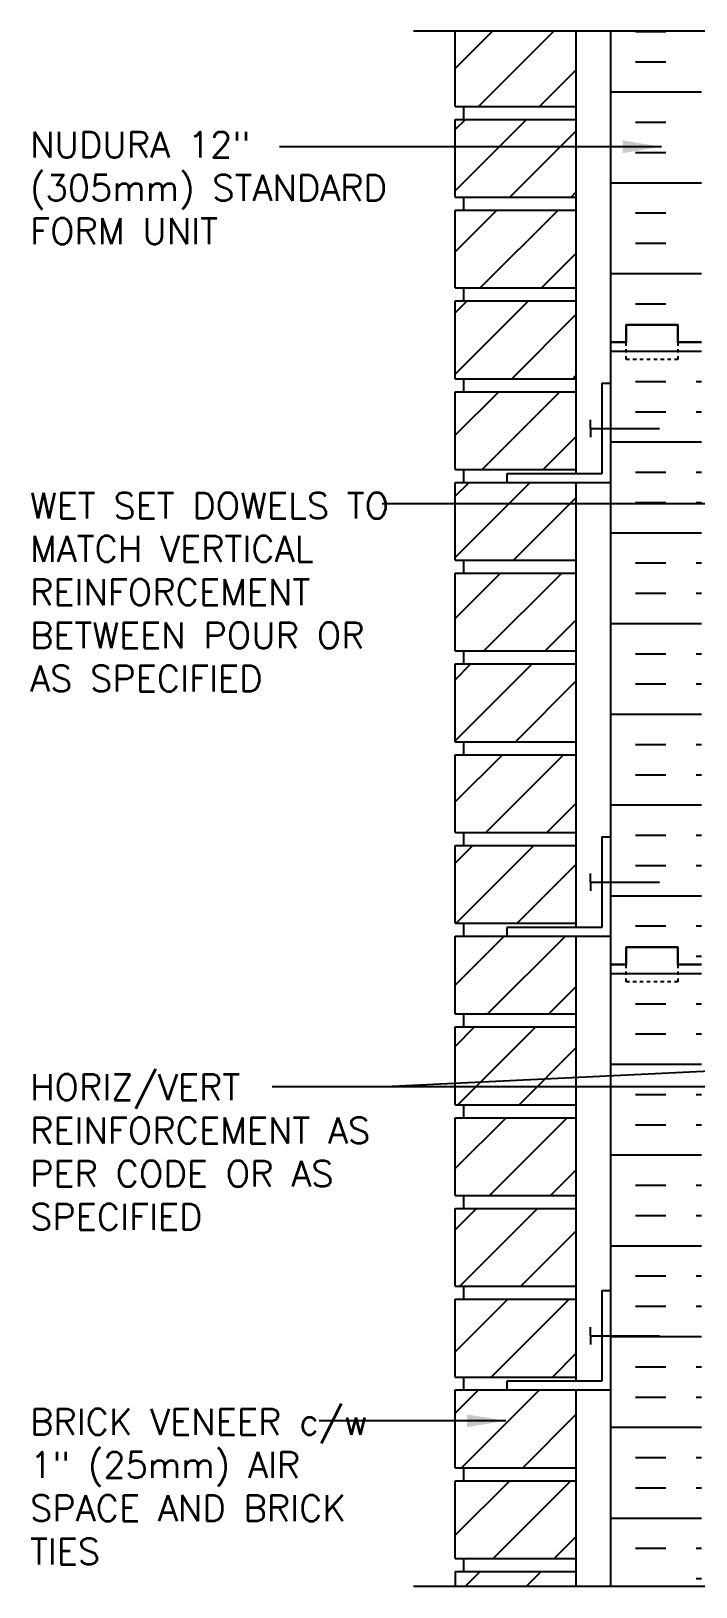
# Model space of a CAD drawing. Header units: inches. Extents: x 254.4 to 312, y 112.9 to 189.8.
# Drawn here: x 254.39 to 273.62, y 143.81 to 188.81 of the extents above; entities that cross this region are included whole.
import ezdxf

# ---------------------------------------------------------------- set-up
doc = ezdxf.new("R2010")
doc.units = ezdxf.units.IN
doc.header["$LTSCALE"] = 0.5
doc.header["$MEASUREMENT"] = 0
doc.linetypes.add('DASHED2', pattern=[0.375, 0.25, -0.125])
for name, color, linetype in [('HATCH', 12, 'Continuous'), ('line25', 2, 'Continuous'), ('LINE50', 5, 'Continuous'), ('LINE9', 9, 'Continuous'), ('TEXT', 4, 'Continuous')]:
    doc.layers.add(name, color=color, linetype=linetype)
doc.styles.add('DIM', font='romans.shx', dxfattribs={"width": 0.7})
doc.styles.add('ROMANS', font='romans.shx', dxfattribs={"height": 0.75})
doc.dimstyles.new('ext_12', dxfattribs={"dimscale": 12, "dimtxt": 0.09375, "dimasz": 0.09375, "dimexe": 0.09375, "dimexo": 0.0625, "dimgap": 0.0625, "dimtad": 1, "dimdec": 1, "dimzin": 3, "dimdsep": 46, "dimlunit": 4, "dimtxsty": 'DIM', "dimcen": 0.09, "dimdle": 0.09375, "dimclrt": 4, "dimadec": 0, "dimazin": 0, "dimtfac": 1, "dimtdec": 1, "dimtmove": 2, "dimatfit": 3, "dimfxl": 1, "dimfrac": 2, "dimtolj": 1, "dimtzin": 0, "dimarcsym": 0})

msp = doc.modelspace()

# ---------------------------------------------------------------- hatches: boundary and pattern name
at = {"layer": 'HATCH'}
h = msp.add_hatch(dxfattribs=at)
h.set_pattern_fill('ANSI31', color=256, scale=10, style=0)
h.set_pattern_definition([(45, (281.2196, 179.3134), (-0.883883, 0.883883), [])])
h.paths.add_polyline_path([(270.157, 188.813), (266.657, 188.813), (266.657, 186.634), (270.157, 186.634)])
h.paths.add_polyline_path([(270.157, 186.259), (266.657, 186.259), (266.657, 184.009), (270.157, 184.009)])
h.paths.add_polyline_path([(270.157, 183.634), (266.657, 183.634), (266.657, 181.384), (270.157, 181.384)])
h.paths.add_polyline_path([(270.157, 181.009), (266.657, 181.009), (266.657, 178.759), (270.157, 178.759)])
h.paths.add_polyline_path([(270.157, 178.384), (266.657, 178.384), (266.657, 176.134), (270.157, 176.134)])
h.paths.add_polyline_path([(270.157, 175.759), (268.147, 175.759), (266.657, 175.759), (266.657, 173.509), (270.157, 173.509)])
h.paths.add_polyline_path([(270.157, 173.134), (266.657, 173.134), (266.657, 170.884), (270.157, 170.884)])
h.paths.add_polyline_path([(270.157, 170.509), (266.657, 170.509), (266.657, 168.259), (270.157, 168.259)])
h.paths.add_polyline_path([(270.157, 167.884), (266.657, 167.884), (266.657, 165.634), (270.157, 165.634)])
h.paths.add_polyline_path([(270.157, 165.259), (266.657, 165.259), (266.657, 163.009), (270.157, 163.009)])
h.paths.add_polyline_path([(270.157, 162.634), (268.147, 162.634), (266.657, 162.634), (266.657, 160.384), (270.157, 160.384)])
h.paths.add_polyline_path([(270.157, 160.009), (266.657, 160.009), (266.657, 157.759), (270.157, 157.759)])
h.paths.add_polyline_path([(270.157, 157.384), (266.657, 157.384), (266.657, 155.134), (270.157, 155.134)])
h.paths.add_polyline_path([(270.157, 154.759), (266.657, 154.759), (266.657, 152.509), (270.157, 152.509)])
h.paths.add_polyline_path([(270.157, 152.134), (266.657, 152.134), (266.657, 149.884), (270.157, 149.884)])
h.paths.add_polyline_path([(270.157, 149.509), (266.657, 149.509), (266.657, 147.259), (270.157, 147.259)])
h.paths.add_polyline_path([(270.157, 146.884), (266.657, 146.884), (266.657, 144.634), (270.157, 144.634)])
h.paths.add_polyline_path([(270.157, 144.259), (266.657, 144.259), (266.657, 143.823), (270.157, 143.823)])
h = msp.add_hatch(dxfattribs=at)
h.set_pattern_fill('INSUL', color=256, scale=7, style=0)
h.set_pattern_definition([(0, (-2652.3795, -235.1961), (0, 2.625), []), (0, (-2652.3795, -234.3211), (0, 2.625), [0.875, -0.875]), (0, (-2652.3795, -233.4461), (0, 2.625), [0.875, -0.875])])
h.paths.add_polyline_path([(271.157, 161.813), (271.595, 161.813), (271.595, 162.313), (273.095, 162.313), (273.095, 161.813), (273.782, 161.813), (273.782, 179.813), (273.095, 179.813), (273.095, 180.313), (271.595, 180.313), (271.595, 179.813), (271.157, 179.813)])
h = msp.add_hatch(dxfattribs=at)
h.set_pattern_fill('INSUL', color=256, scale=7, style=0)
h.set_pattern_definition([(0, (-2652.3795, -253.1961), (0, 2.625), []), (0, (-2652.3795, -252.3211), (0, 2.625), [0.875, -0.875]), (0, (-2652.3795, -251.4461), (0, 2.625), [0.875, -0.875])])
h.paths.add_polyline_path([(271.157, 143.813), (271.595, 143.813), (271.595, 144.313), (273.095, 144.313), (273.095, 143.813), (273.782, 143.813), (273.782, 161.813), (273.095, 161.813), (273.095, 162.313), (271.595, 162.313), (271.595, 161.813), (271.157, 161.813)])

# ---------------------------------------------------------------- linework, layer by layer
for p, q in [((271.871, 188.804), (272.746, 188.804)), ((271.871, 187.929), (272.746, 187.929)), ((271.157, 187.054), (273.782, 187.054)), ((271.871, 186.179), (272.746, 186.179)), ((271.871, 185.304), (272.746, 185.304)), ((271.157, 184.429), (273.782, 184.429)), ((271.871, 183.554), (272.746, 183.554)), ((271.871, 182.679), (272.746, 182.679)), ((271.157, 181.804), (273.782, 181.804)), ((271.871, 180.929), (272.746, 180.929))]:
    msp.add_line(p, q, dxfattribs=at)
at = {"layer": 'line25'}
for p, q in [((266.657, 186.634), (266.657, 188.813)), ((270.157, 176.009), (270.157, 188.813)), ((266.657, 186.634), (270.157, 186.634)), ((266.907, 186.259), (266.907, 186.634)), ((266.657, 184.009), (266.657, 186.259)), ((266.657, 186.259), (270.157, 186.259)), ((266.657, 184.009), (270.157, 184.009)), ((266.657, 181.384), (266.657, 183.634)), ((266.657, 183.634), (270.157, 183.634)), ((266.907, 183.634), (266.907, 184.009)), ((270.157, 176.009), (270.157, 182.884)), ((266.657, 181.384), (270.157, 181.384)), ((266.907, 181.009), (266.907, 181.384)), ((266.657, 181.009), (270.157, 181.009)), ((266.657, 178.759), (266.657, 181.009)), ((266.657, 178.759), (270.157, 178.759)), ((266.907, 178.384), (266.907, 178.759)), ((266.657, 176.134), (266.657, 178.384)), ((266.657, 178.384), (270.157, 178.384)), ((266.657, 176.134), (270.157, 176.134)), ((266.907, 175.759), (266.907, 176.134)), ((266.657, 175.759), (270.157, 175.759)), ((266.657, 173.509), (266.657, 175.759)), ((270.157, 162.884), (270.157, 175.759)), ((266.657, 173.509), (270.157, 173.509)), ((266.907, 173.134), (266.907, 173.509)), ((266.657, 173.134), (270.157, 173.134)), ((266.657, 170.884), (266.657, 173.134)), ((266.657, 170.884), (270.157, 170.884)), ((266.907, 170.509), (266.907, 170.884)), ((266.657, 170.509), (270.157, 170.509)), ((266.657, 168.259), (266.657, 170.509)), ((266.657, 168.259), (270.157, 168.259)), ((266.657, 165.634), (266.657, 167.884)), ((266.657, 167.884), (270.157, 167.884)), ((266.907, 167.884), (266.907, 168.259)), ((266.657, 165.634), (270.157, 165.634)), ((266.907, 165.259), (266.907, 165.634)), ((266.657, 163.009), (266.657, 165.259)), ((266.657, 165.259), (270.157, 165.259)), ((266.657, 163.009), (270.157, 163.009)), ((266.907, 162.634), (266.907, 163.009)), ((266.657, 160.384), (266.657, 162.634)), ((266.657, 162.634), (270.157, 162.634)), ((270.157, 149.759), (270.157, 162.634)), ((266.657, 160.384), (270.157, 160.384)), ((266.907, 160.009), (266.907, 160.384)), ((266.657, 160.009), (270.157, 160.009)), ((266.657, 157.759), (266.657, 160.009)), ((266.657, 157.759), (270.157, 157.759)), ((266.907, 157.384), (266.907, 157.759)), ((266.657, 155.134), (266.657, 157.384)), ((266.657, 157.384), (270.157, 157.384)), ((266.657, 155.134), (270.157, 155.134)), ((266.907, 154.759), (266.907, 155.134)), ((266.657, 152.509), (266.657, 154.759)), ((266.657, 154.759), (270.157, 154.759)), ((266.657, 152.509), (270.157, 152.509)), ((266.657, 149.884), (266.657, 152.134)), ((266.657, 152.134), (270.157, 152.134)), ((266.907, 152.134), (266.907, 152.509)), ((266.657, 149.884), (270.157, 149.884)), ((266.907, 149.509), (266.907, 149.884)), ((266.657, 147.259), (266.657, 149.509)), ((266.657, 149.509), (270.157, 149.509)), ((270.157, 143.823), (270.157, 149.509)), ((266.657, 147.259), (270.157, 147.259)), ((266.907, 146.884), (266.907, 147.259)), ((266.657, 146.884), (270.157, 146.884)), ((266.657, 144.634), (266.657, 146.884)), ((266.657, 144.634), (270.157, 144.634)), ((266.907, 144.259), (266.907, 144.634)), ((266.657, 144.259), (266.657, 143.823)), ((266.657, 144.259), (270.157, 144.259))]:
    msp.add_line(p, q, dxfattribs=at)
at = {"layer": 'LINE50'}
for p, q in [((271.157, 179.813), (271.157, 188.813)), ((271.157, 161.813), (271.157, 179.813)), ((271.157, 161.813), (271.157, 179.813)), ((271.157, 143.823), (271.157, 161.813)), ((271.157, 143.823), (271.157, 161.813)), ((271.157, 143.823), (271.157, 161.813))]:
    msp.add_line(p, q, dxfattribs=at)
for points in [[(271.157, 179.813), (271.595, 179.813), (271.595, 180.313), (273.095, 180.313), (273.095, 179.813), (273.782, 179.813)], [(273.782, 179.813), (273.095, 179.813), (273.095, 180.313), (271.595, 180.313), (271.595, 179.813), (271.157, 179.813)], [(271.157, 161.813), (271.595, 161.813), (271.595, 162.313), (273.095, 162.313), (273.095, 161.813), (273.782, 161.813)], [(273.782, 161.813), (273.095, 161.813), (273.095, 162.313), (271.595, 162.313), (271.595, 161.813), (271.157, 161.813)]]:
    msp.add_lwpolyline(points, dxfattribs=at)
at = {"layer": 'LINE9'}
for p, q in [((276.782, 188.813), (265.453, 188.813)), ((270.897, 178.634), (271.147, 178.634)), ((270.897, 178.634), (270.897, 176.009)), ((270.564, 177.322), (270.564, 177.572)), ((270.564, 177.322), (272.564, 177.322)), ((270.564, 177.322), (270.564, 177.072)), ((270.897, 176.009), (268.147, 176.009)), ((268.147, 176.009), (268.147, 175.759)), ((268.147, 175.759), (271.147, 175.759)), ((270.897, 165.509), (271.147, 165.509)), ((270.897, 165.509), (270.897, 162.884)), ((270.564, 164.197), (270.564, 164.447)), ((270.564, 164.197), (270.564, 163.947)), ((270.564, 164.197), (272.564, 164.197)), ((270.897, 162.884), (268.147, 162.884)), ((268.147, 162.884), (268.147, 162.634)), ((268.147, 162.634), (271.147, 162.634)), ((270.897, 152.384), (271.147, 152.384)), ((270.897, 152.384), (270.897, 149.759)), ((270.564, 151.072), (270.564, 151.322)), ((270.564, 151.072), (270.564, 150.822)), ((270.564, 151.072), (272.564, 151.072)), ((270.897, 149.759), (268.147, 149.759)), ((268.147, 149.759), (268.147, 149.509)), ((268.147, 149.509), (271.147, 149.509)), ((276.782, 143.823), (265.453, 143.823))]:
    msp.add_line(p, q, dxfattribs=at)
at = {"layer": 'LINE9', "linetype": 'DASHED2', "ltscale": 0.15}
for points in [[(273.095, 179.813), (273.095, 179.813), (273.095, 179.313), (271.595, 179.313), (271.595, 179.813), (271.595, 179.813)], [(273.095, 161.813), (273.095, 161.813), (273.095, 161.313), (271.595, 161.313), (271.595, 161.813), (271.595, 161.813)]]:
    msp.add_lwpolyline(points, dxfattribs=at)

# ---------------------------------------------------------------- texts
at = {"layer": 'TEXT', "char_height": 0.75, "attachment_point": 4, "style": 'ROMANS'}
for s, insert, width in [('NUDURA 12" (305mm) STANDARD FORM UNIT', (254.362, 184.278), 11.70036), ('WET SET DOWELS TO MATCH VERTICAL REINFORCEMENT \\PBETWEEN POUR OR AS SPECIFIED', (254.362, 172.587), 11.41668), ('HORIZ/VERT REINFORCEMENT AS PER CODE OR AS SPECIFIED', (254.362, 156.391), 10.94564), ('BRICK VENEER c/w 1" (25mm) AIR SPACE AND BRICK TIES', (254.362, 146.715), 10.66032)]:
    msp.add_mtext(s, dxfattribs=dict(at, insert=insert, width=width))

# ---------------------------------------------------------------- leaders
at = {"layer": 'TEXT'}
for points in [[(272.624, 185.469), (261.576, 185.469)], [(276.912, 175.143), (264.547, 175.143)], [(280.845, 159.066), (264.627, 158.276), (261.359, 158.276)], [(268.124, 148.618), (262.726, 148.618)]]:
    msp.add_leader(points, dimstyle='ext_12', override={"dimgap": 0.0625, "dimtad": 0}, dxfattribs=at)
msp.add_leader([(279.782, 158.276), (261.359, 158.276)], dimstyle='ext_12', dxfattribs=at)

doc.saveas('drawing.dxf')
